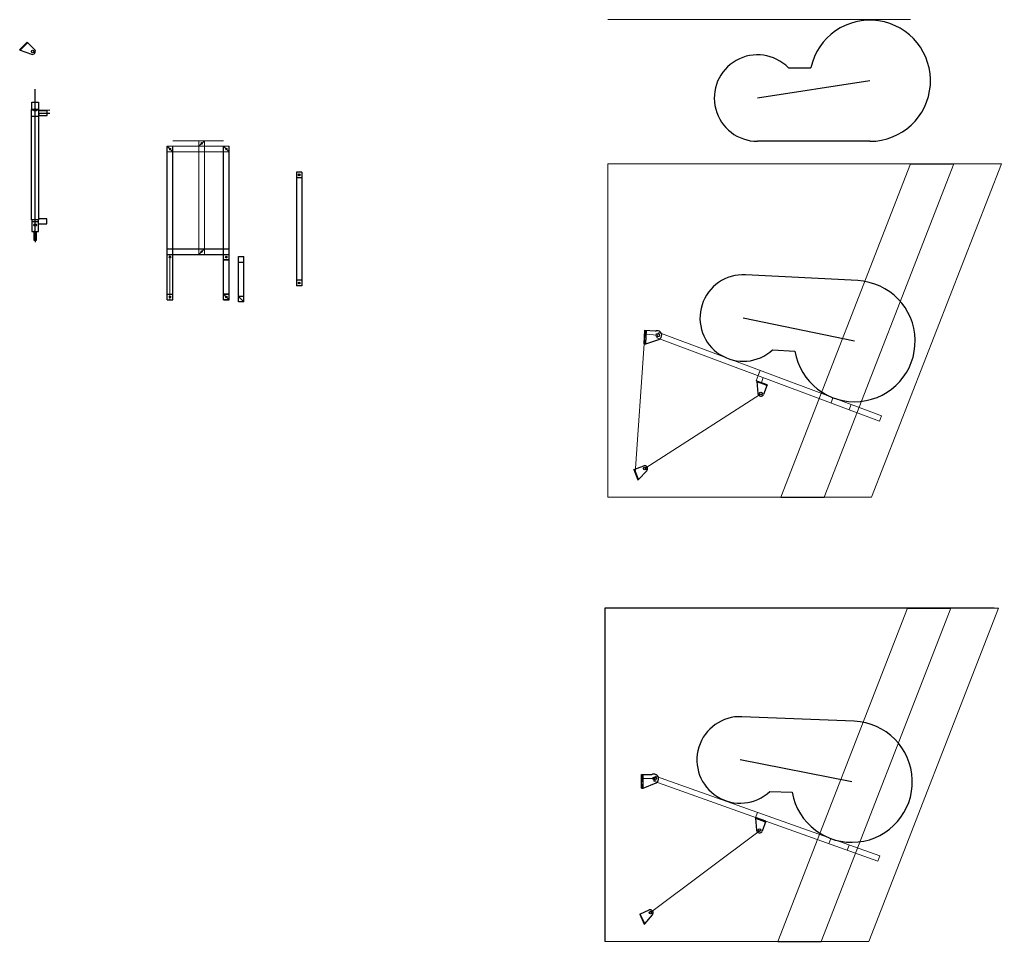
# Model space of a CAD drawing. Header units: millimetres. Extents: x -15418 to 43885, y -27590 to 23052.
# Drawn here: x -12761 to -10491, y -171 to 1960 of the extents above; entities that cross this region are included whole.
import ezdxf

# ---------------------------------------------------------------- set-up
doc = ezdxf.new("R2010")
doc.units = ezdxf.units.MM
doc.header["$LTSCALE"] = 0.5
doc.layers.get('0').update_dxf_attribs({"lineweight": 5})
for name, color, linetype in [('Layer1', 1, 'Continuous'), ('Layer2', 2, 'Continuous'), ('Layer3', 9, 'Continuous')]:
    doc.layers.add(name, color=color, linetype=linetype)
doc.layers.add('Layer5', color=51, linetype='Continuous', lineweight=5)
doc.layers.add('Layer9', color=3, linetype='Continuous', lineweight=5)

msp = doc.modelspace()

# ---------------------------------------------------------------- hatches: boundary and pattern name
at = {"layer": 'Layer1', "true_color": 0xf8d731, "transparency": 33554661}
h = msp.add_hatch(dxfattribs=at)
h.set_pattern_fill('ANSI31', color=40, scale=0.52, angle=45)
h.set_pattern_definition([(90, (-19670.0694, -25742.1475), (-1.651, 1e-16), [])])
h.paths.add_polyline_path([(-12758.7748, 1892.3805), (-12757.7142, 1891.3198), (-12754.8857, 1894.1482), (-12755.9464, 1895.2089)])
h.paths.add_polyline_path([(-12743.5155, 1905.5185), (-12744.5761, 1906.5792), (-12747.4046, 1903.7507), (-12746.3439, 1902.6901)])
h = msp.add_hatch(dxfattribs=at)
h.set_pattern_fill('ANSI31', color=40, scale=0.52, angle=-19.6698254)
h.set_pattern_definition([(25.3301746, (-38987.9801, -4452.258), (-0.70635383, 1.4922685), [])])
h.paths.add_polyline_path([(-11053.4224, 1123.9064), (-11053.9273, 1122.4939), (-11050.1607, 1121.1475), (-11049.6558, 1122.56)])
h.paths.add_polyline_path([(-11035.019, 1115.735), (-11034.5141, 1117.1475), (-11038.2807, 1118.4939), (-11038.7856, 1117.0814)])
h = msp.add_hatch(dxfattribs=at)
h.set_pattern_fill('ANSI31', color=40, scale=0.52, angle=-249.3653119)
h.set_pattern_definition([(155.634688, (10989.8025, -16797.3888), (-0.68112501, -1.50395137), [])])
h.paths.add_polyline_path([(-11332.142, 899.0491), (-11330.7383, 899.5778), (-11332.1479, 903.3211), (-11333.5517, 902.7925)])
h.paths.add_polyline_path([(-11337.8146, 918.3695), (-11339.2184, 917.8409), (-11337.8088, 914.0976), (-11336.405, 914.6262)])
h = msp.add_hatch(dxfattribs=at)
h.set_pattern_fill('ANSI31', color=40, scale=0.52, angle=-19.857395)
h.set_pattern_definition([(25.142605, (-39009.1695, -5369.8984), (-0.7014648, 1.49457289), [])])
h.paths.add_polyline_path([(-11056.5067, 114.7867), (-11057.0163, 113.3758), (-11053.2541, 112.0171), (-11052.7446, 113.4279)])
h.paths.add_polyline_path([(-11038.1302, 106.5551), (-11037.6207, 107.9659), (-11041.3829, 109.3246), (-11041.8924, 107.9138)])
h = msp.add_hatch(dxfattribs=at)
h.set_pattern_fill('ANSI31', color=40, scale=0.52, angle=-245.6211855)
h.set_pattern_definition([(159.3788145, (12112.3625, -16329.5648), (-0.58146196, -1.5452194), [])])
h.paths.add_polyline_path([(-11317.5308, -128.5393), (-11316.1645, -127.9201), (-11317.8156, -124.2768), (-11319.1819, -124.8959)])
h.paths.add_polyline_path([(-11324.4529, -109.6305), (-11325.8192, -110.2497), (-11324.1681, -113.893), (-11322.8018, -113.2739)])
at = {"layer": 'Layer2', "transparency": 33554661}
h = msp.add_hatch(dxfattribs=at)
h.set_pattern_fill('ANSI31', color=256, scale=0.19, angle=-94.0218683)
h.set_pattern_definition([(310.9781317, (-24273.2605, 26582.4427), (0.455429575, 0.395593812), [])])
h.paths.add_polyline_path([(-11316.0575, 1219.3693), (-11312.3841, 1219.1487), (-11312.7438, 1213.1595), (-11316.4172, 1213.3801)])
h.paths.add_polyline_path([(-11311.5222, 1233.5029), (-11315.1956, 1233.7234), (-11315.0205, 1236.6382), (-11314.8359, 1239.7127), (-11311.1625, 1239.4921)])
h = msp.add_hatch(dxfattribs=at)
h.set_pattern_fill('ANSI31', color=256, scale=0.19, angle=-90.2777419)
h.set_pattern_definition([(314.722258, (-25908.17505, 24654.9704), (0.428624911, 0.424489397), [])])
h.paths.add_polyline_path([(-11322.3978, 192.1475), (-11318.7178, 192.1673), (-11318.6856, 186.1674), (-11322.3656, 186.1476)])
h.paths.add_polyline_path([(-11318.7951, 206.5471), (-11322.475, 206.5273), (-11322.4907, 209.4473), (-11322.5072, 212.5272), (-11318.8273, 212.547)])

# ---------------------------------------------------------------- linework, layer by layer
at = {"transparency": 33554661}
for p, q in [((-11284.9948, 1230.828), (-11315.2417, 1232.9546)), ((-11282.7716, 1236.7761), (-11287.218, 1224.8799)), ((-10767.5817, 1044.2161), (-11282.7716, 1236.7761)), ((-11316.5802, 1210.665), (-11337.6214, 911.4038)), ((-11287.218, 1224.8799), (-10772.0281, 1032.3199)), ((-11048.5944, 1149.2488), (-11053.0408, 1137.3526)), ((-11049.7617, 1146.1794), (-11051.9118, 1140.2044)), ((-11315.0703, 922.3639), (-11047.7119, 1094.5367)), ((-10884.4332, 1074.333), (-10879.9868, 1086.2292)), ((-10842.2813, 1058.578), (-10837.8349, 1070.4743)), ((-10772.0281, 1032.3199), (-10767.5817, 1044.2161)), ((-11292.1497, 205.6102), (-11322.4709, 205.7571)), ((-11290.0159, 211.5909), (-11294.2834, 199.6294)), ((-10771.9974, 26.7752), (-11290.0159, 211.5909)), ((-11294.2834, 199.6294), (-10776.2649, 14.8137)), ((-11054.5529, 127.5838), (-11058.8205, 115.6223)), ((-11056.6867, 121.603), (-11058.8205, 115.6223)), ((-11302.1391, -104.0773), (-11047.2961, 86.1306)), ((-10889.2872, 55.1371), (-10885.0196, 67.0987)), ((-10846.9038, 40.0159), (-10842.6363, 51.9774)), ((-10776.2649, 14.8137), (-10771.9974, 26.7752))]:
    msp.add_line(p, q, dxfattribs=at)
at = {"layer": 'Layer1', "transparency": 33554661}
for p, q in [((-12742.8366, 1908.3186), (-12760.5143, 1890.641)), ((-12759.4537, 1889.5803), (-12741.776, 1907.258)), ((-12742.8366, 1908.3186), (-12725.7812, 1891.2632)), ((-12760.5143, 1890.641), (-12759.4537, 1889.5803)), ((-12759.4537, 1889.5803), (-12733.4493, 1880.2902)), ((-12758.7748, 1892.3805), (-12757.7142, 1891.3198)), ((-12757.3606, 1893.7947), (-12756.3, 1892.734)), ((-12755.9464, 1895.2089), (-12754.8857, 1894.1482)), ((-12747.4046, 1903.7507), (-12746.3439, 1902.6901)), ((-12744.5761, 1906.5792), (-12743.5155, 1905.5185)), ((-12726.0075, 1882.1274), (-12726.4176, 1881.7173)), ((-10983.0685, 1848.9513), (-10931.2307, 1848.9513)), ((-10794.4828, 1818.9513), (-11054.4828, 1778.9513)), ((-12724.564, 1749.4039), (-12724.564, 1799.4039)), ((-12734.17, 1751.4457), (-12690.814, 1751.3139)), ((-12724.564, 1709.4039), (-12724.564, 1749.4039)), ((-12715.814, 1744.3139), (-12690.814, 1744.3139)), ((-12724.564, 1470.4039), (-12724.564, 1709.4039)), ((-10794.4828, 1678.9513), (-11054.4828, 1678.9513)), ((-10700.6212, 1626.6357), (-10600.6212, 1626.6357)), ((-12724.564, 1470.4039), (-12724.564, 1485.4039)), ((-12724.564, 1470.4039), (-12724.564, 1485.4039)), ((-12724.564, 1470.4039), (-12724.564, 1482.4039)), ((-12724.564, 1470.4039), (-12724.564, 1445.4039)), ((-10822.6442, 1356.787), (-11082.2941, 1370.2755)), ((-10829.9073, 1216.9755), (-11087.482, 1270.4102)), ((-11316.5802, 1210.665), (-11314.6621, 1242.6065)), ((-11315.6212, 1226.6357), (-11311.9478, 1226.4152)), ((-11315.0205, 1236.6382), (-11315.5001, 1228.6526)), ((-11315.1956, 1233.7234), (-11311.5222, 1233.5029)), ((-11314.8359, 1239.7127), (-11311.1625, 1239.4921)), ((-11314.6621, 1242.6065), (-11291.1046, 1241.1919)), ((-11312.9028, 1210.5119), (-11310.9888, 1242.3859)), ((-11291.1046, 1241.1919), (-11289.1082, 1241.072)), ((-11284.3967, 1240.7891), (-11289.1082, 1241.072)), ((-11316.5802, 1210.665), (-11312.9028, 1210.5119)), ((-11316.4172, 1213.3801), (-11312.7438, 1213.1595)), ((-11316.0575, 1219.3693), (-11312.3841, 1219.1487)), ((-11312.9028, 1210.5119), (-11282.2221, 1221.0275)), ((-11019.7954, 1196.7995), (-10968.0274, 1194.1102)), ((-11055.7388, 1124.7344), (-11056.2437, 1123.322)), ((-11056.2437, 1123.322), (-11053.5151, 1095.8431)), ((-11056.2437, 1123.322), (-11032.7025, 1114.907)), ((-11032.1976, 1116.3194), (-11055.7388, 1124.7344)), ((-11053.4224, 1123.9064), (-11053.9273, 1122.4939)), ((-11051.5391, 1123.2332), (-11052.044, 1121.8207)), ((-11049.6558, 1122.56), (-11050.1607, 1121.1475)), ((-11032.1976, 1116.3194), (-11040.3164, 1093.6069)), ((-11038.2807, 1118.4939), (-11038.7856, 1117.0814)), ((-11034.5141, 1117.1475), (-11035.019, 1115.735)), ((-11340.0853, 920.1431), (-11317.5127, 928.6432)), ((-11340.0853, 920.1431), (-11331.2751, 896.747)), ((-11339.2184, 917.8409), (-11337.8146, 918.3695)), ((-11329.8713, 897.2756), (-11338.6815, 920.6717)), ((-11337.8088, 914.0976), (-11336.405, 914.6262)), ((-11329.8713, 897.2756), (-11310.6805, 917.1312)), ((-11309.2839, 924.6681), (-11309.0795, 924.1253)), ((-11333.5517, 902.7925), (-11332.1479, 903.3211)), ((-11332.8469, 900.9208), (-11331.4431, 901.4494)), ((-11332.142, 899.0491), (-11330.7383, 899.5778)), ((-11331.2751, 896.747), (-11329.8713, 897.2756)), ((-11000.6212, 856.6357), (-10900.6212, 856.6357)), ((-10507.4369, 599.427), (-11407.4369, 599.427)), ((-11407.4369, 599.427), (-11407.4369, -170.573)), ((-10707.4369, 599.427), (-10607.4369, 599.427)), ((-10830.7623, 338.292), (-11090.5489, 348.8224)), ((-10836.4325, 198.4069), (-11094.5991, 248.9044)), ((-11322.5228, 215.4263), (-11298.9231, 215.553)), ((-11322.351, 183.4277), (-11322.5228, 215.4263)), ((-11322.5072, 212.5272), (-11318.8273, 212.547)), ((-11322.4907, 209.4473), (-11322.4477, 201.4474)), ((-11322.475, 206.5273), (-11318.7951, 206.5471)), ((-11318.6714, 183.515), (-11318.8429, 215.446)), ((-11298.9231, 215.553), (-11296.9232, 215.5637)), ((-11292.2032, 215.5891), (-11296.9232, 215.5637)), ((-11322.4369, 199.427), (-11318.7569, 199.4467)), ((-11322.3978, 192.1475), (-11318.7178, 192.1673)), ((-11322.3656, 186.1476), (-11318.6856, 186.1674)), ((-11322.351, 183.4277), (-11318.6714, 183.515)), ((-11318.6714, 183.515), (-11288.7428, 196.0117)), ((-11026.0785, 176.0695), (-10974.2833, 173.97)), ((-11058.8205, 115.6223), (-11059.33, 114.2115)), ((-11059.33, 114.2115), (-11056.6914, 86.7238)), ((-11059.33, 114.2115), (-11035.8165, 105.7195)), ((-11035.307, 107.1303), (-11058.8205, 115.6223)), ((-11056.5067, 114.7867), (-11057.0163, 113.3758)), ((-11054.6257, 114.1073), (-11055.1352, 112.6965)), ((-11052.7446, 113.4279), (-11053.2541, 112.0171)), ((-11035.307, 107.1303), (-11043.5, 84.4444)), ((-11041.3829, 109.3246), (-11041.8924, 107.9138)), ((-11037.6207, 107.9659), (-11038.1302, 106.5551)), ((-11051.8664, 80.7677), (-11052.4119, 80.9647)), ((-11326.8346, -108.009), (-11304.8652, -98.0531)), ((-11326.8346, -108.009), (-11316.5154, -130.7799)), ((-11325.8192, -110.2497), (-11324.4529, -109.6305)), ((-11315.1491, -130.1608), (-11325.4683, -107.3899)), ((-11324.1681, -113.893), (-11322.8018, -113.2739)), ((-11315.1491, -130.1608), (-11297.2958, -109.0944)), ((-11296.3944, -101.4824), (-11296.155, -102.0107)), ((-11319.1819, -124.8959), (-11317.8156, -124.2768)), ((-11318.3563, -126.7176), (-11316.9901, -126.0984)), ((-11317.5308, -128.5393), (-11316.1645, -127.9201)), ((-11316.5154, -130.7799), (-11315.1491, -130.1608)), ((-11007.4369, -170.573), (-10907.4369, -170.573))]:
    msp.add_line(p, q, dxfattribs=at)
at = {"layer": 'Layer1'}
for p, q in [((-12419.279, 1312.6379), (-12419.279, 1667.6379)), ((-12406.579, 1312.6379), (-12406.579, 1667.6379)), ((-12288.979, 1312.6379), (-12288.979, 1667.6379)), ((-12276.279, 1312.6379), (-12276.279, 1667.6379)), ((-12120.4065, 1607.7346), (-12120.4065, 1344.9346)), ((-12107.7065, 1607.7346), (-12120.4065, 1607.7346)), ((-12120.4065, 1595.0346), (-12107.7065, 1595.0346)), ((-12112.0565, 1601.3846), (-12116.0565, 1601.3846)), ((-12114.0565, 1599.3846), (-12114.0565, 1603.3846)), ((-12107.7065, 1607.7346), (-12107.7065, 1344.9346)), ((-12419.279, 1430.2379), (-12276.279, 1430.2379)), ((-12419.279, 1417.5379), (-12276.279, 1417.5379)), ((-12410.929, 1411.1879), (-12414.929, 1411.1879)), ((-12412.929, 1409.1879), (-12412.929, 1413.1879)), ((-12280.629, 1411.1879), (-12284.629, 1411.1879)), ((-12282.629, 1409.1879), (-12282.629, 1413.1879)), ((-12254.4947, 1412.4921), (-12241.7947, 1412.4921)), ((-12276.279, 1404.8379), (-12288.979, 1404.8379)), ((-12288.979, 1404.8379), (-12276.279, 1404.8379)), ((-12254.4947, 1399.7921), (-12241.7947, 1399.7921)), ((-12107.7065, 1357.6346), (-12120.4065, 1357.6346)), ((-12107.7065, 1344.9346), (-12120.4065, 1344.9346)), ((-12112.0565, 1351.2846), (-12116.0565, 1351.2846)), ((-12114.0565, 1349.2846), (-12114.0565, 1353.2846)), ((-12419.279, 1325.4379), (-12406.579, 1325.4379)), ((-12410.929, 1319.0879), (-12414.929, 1319.0879)), ((-12412.929, 1317.0879), (-12412.929, 1321.0879)), ((-12288.979, 1325.4379), (-12276.279, 1325.4379)), ((-12276.279, 1325.4379), (-12288.979, 1325.4379)), ((-12280.629, 1319.0879), (-12284.629, 1319.0879)), ((-12282.629, 1317.0879), (-12282.629, 1321.0879)), ((-12241.7947, 1320.3921), (-12254.4947, 1320.3921)), ((-12419.279, 1312.6379), (-12406.579, 1312.6379)), ((-12276.279, 1312.7379), (-12288.979, 1312.7379)), ((-12288.979, 1312.6379), (-12276.279, 1312.6379)), ((-12241.7947, 1307.6921), (-12254.4947, 1307.6921))]:
    msp.add_line(p, q, dxfattribs=at)
at = {"layer": 'Layer1', "transparency": 33554661}
for centre, radius in [((-12730.4623, 1886.5822), 3), ((-12724.564, 1751.4165), 3), ((-12724.564, 1485.4039), 3), ((-11284.9948, 1230.828), 4), ((-11046.5501, 1095.8352), 3), ((-11315.1798, 922.4479), 3), ((-11292.1497, 205.6102), 4), ((-11049.7264, 86.6931), 3), ((-11302.1327, -104.0828), 3)]:
    msp.add_circle(centre, radius, dxfattribs=at)
at = {"layer": 'Layer1'}
for centre in [(-12114.0565, 1601.3846), (-12412.929, 1411.1879), (-12282.629, 1411.1879), (-12114.0565, 1351.2846), (-12412.929, 1319.0879), (-12282.629, 1319.0879)]:
    msp.add_circle(centre, 2, dxfattribs=at)
at = {"layer": 'Layer1', "transparency": 33554661}
for centre, radius, start, end in [((-10794.4828, 1818.9513), 140, 270, 167.6263749), ((-12731.1148, 1886.8246), 6.9389, 250.3405781, 39.7671247), ((-11054.4828, 1778.9513), 100, 44.427004, 270), ((-11087.482, 1270.4102), 100, 87.0262222, 312.5992182), ((-10829.9073, 1216.9755), 140, 189.3998474, 87.0262222), ((-11286.2052, 1230.5896), 10.3586, 292.6143537, 79.9450222), ((-11046.6102, 1096.5287), 6.9389, 185.6707528, 335.0972993), ((-11315.6698, 921.9535), 6.9389, 315.9752663, 105.4018129), ((-11094.5991, 248.9044), 100, 87.6788078, 313.2518038), ((-10836.4325, 198.4069), 140, 190.0524329, 87.6788078), ((-11293.3419, 205.2933), 10.3586, 296.3584801, 83.6891486), ((-11049.7842, 87.3868), 6.9389, 185.4831831, 334.9097297), ((-11302.5894, -104.6082), 6.9389, 319.7193927, 109.1459393)]:
    msp.add_arc(centre, radius, start, end, dxfattribs=at)
at = {"layer": 'Layer2', "transparency": 33554661}
for p, q in [((-12733.314, 1746.4039), (-12733.314, 1752.2239)), ((-12715.7307, 1752.2239), (-12733.1453, 1752.2239)), ((-12732.188, 1752.2239), (-12732.188, 1769.2239)), ((-12732.188, 1769.2239), (-12716.688, 1769.2239)), ((-12724.438, 1752.2239), (-12732.188, 1752.2239)), ((-12716.688, 1769.2239), (-12716.688, 1752.2239)), ((-12715.814, 1736.4039), (-12715.814, 1752.2239)), ((-12715.814, 1744.3139), (-12715.814, 1750.1639)), ((-12715.814, 1750.1639), (-12696.814, 1750.1639)), ((-12696.814, 1738.4639), (-12696.814, 1750.1639)), ((-12733.314, 1736.5536), (-12733.314, 1746.4039)), ((-12733.314, 1497.4039), (-12733.314, 1736.5536)), ((-12715.814, 1736.4039), (-12733.314, 1736.4039)), ((-12715.814, 1744.3139), (-12715.814, 1738.4639)), ((-12715.814, 1738.4639), (-12696.814, 1738.4639)), ((-12715.814, 1497.4039), (-12715.814, 1736.4039)), ((-12697.764, 1500.1039), (-12715.814, 1500.1039)), ((-12697.764, 1488.4039), (-12697.764, 1500.1039)), ((-12715.814, 1497.4039), (-12733.314, 1497.4039)), ((-12724.564, 1497.4039), (-12732.364, 1497.4039)), ((-12732.364, 1497.4039), (-12732.364, 1470.4039)), ((-12732.188, 1493.6239), (-12716.688, 1493.6239)), ((-12716.764, 1470.4039), (-12716.764, 1497.4039)), ((-12716.764, 1470.4039), (-12716.764, 1488.4039)), ((-12716.764, 1488.4039), (-12697.764, 1488.4039)), ((-12732.364, 1470.4039), (-12716.764, 1470.4039)), ((-12724.564, 1470.4039), (-12727.364, 1470.4039)), ((-12727.364, 1470.4039), (-12727.364, 1450.4039)), ((-12721.764, 1470.4039), (-12721.764, 1470.4039)), ((-12721.764, 1450.4039), (-12721.764, 1470.4039)), ((-12727.364, 1450.4039), (-12721.764, 1450.4039))]:
    msp.add_line(p, q, dxfattribs=at)
at = {"layer": 'Layer3'}
for p, q in [((-12288.979, 1312.7379), (-12288.979, 1417.5379)), ((-12276.279, 1312.7379), (-12276.279, 1417.5379)), ((-12254.4947, 1307.6921), (-12254.4947, 1412.4921)), ((-12241.7947, 1307.6921), (-12241.7947, 1412.4921))]:
    msp.add_line(p, q, dxfattribs=at)
at = {"layer": 'Layer5'}
for p, q in [((-12406.579, 1680.3379), (-12288.979, 1680.3379)), ((-12345.9858, 1680.3379), (-12345.9858, 1417.5379)), ((-12345.9858, 1667.6379), (-12333.2858, 1680.3379)), ((-12333.2858, 1680.3379), (-12333.2858, 1417.5379)), ((-12406.579, 1667.6379), (-12419.279, 1667.6379)), ((-12406.579, 1654.9379), (-12419.279, 1667.6379)), ((-12406.579, 1667.6379), (-12288.979, 1667.6379)), ((-12276.279, 1667.6379), (-12288.979, 1667.6379)), ((-12276.279, 1654.9379), (-12288.979, 1667.6379)), ((-12276.279, 1654.9379), (-12419.279, 1654.9379)), ((-12276.279, 1654.9379), (-12276.279, 1654.9379)), ((-12345.9858, 1417.5379), (-12333.2858, 1430.2379)), ((-12412.929, 1312.6379), (-12412.929, 1417.6379)), ((-12276.279, 1312.7379), (-12288.979, 1325.4379)), ((-12241.7947, 1307.6921), (-12254.4947, 1320.3921))]:
    msp.add_line(p, q, dxfattribs=at)
for centre in [(-12412.929, 1661.2879), (-12339.6358, 1673.9879), (-12282.629, 1661.2879), (-12339.6358, 1423.8879)]:
    msp.add_circle(centre, 2, dxfattribs=at)
at = {"layer": 'Layer9', "transparency": 33554661}
for p, q in [((-11400.6212, 1960.2147), (-10700.6212, 1960.2147)), ((-11400.6212, 1626.6357), (-10700.6212, 1626.6357)), ((-11400.6212, 1626.6357), (-11400.6212, 856.6357)), ((-11000.6212, 856.6357), (-10700.6212, 1626.6357)), ((-10900.6212, 856.6357), (-10600.6212, 1626.6357)), ((-10790.6212, 856.6357), (-10490.6212, 1626.6357)), ((-10600.6212, 1626.6357), (-10490.6212, 1626.6357)), ((-11053.0408, 1137.3526), (-11057.4872, 1125.4564)), ((-11057.4872, 1125.4564), (-11045.591, 1121.01)), ((-11045.591, 1121.01), (-11041.2775, 1132.9551)), ((-11400.6212, 856.6357), (-11000.6212, 856.6357)), ((-10900.6212, 856.6357), (-10790.6212, 856.6357)), ((-11407.4369, 599.427), (-10707.4369, 599.427)), ((-11407.4369, 599.427), (-11407.4369, -170.573)), ((-11007.4369, -170.573), (-10707.4369, 599.427)), ((-10907.4369, -170.573), (-10607.4369, 599.427)), ((-10797.4369, -170.573), (-10497.4369, 599.427)), ((-10607.4369, 599.427), (-10497.4369, 599.427)), ((-11407.4369, -170.573), (-11007.4369, -170.573)), ((-10907.4369, -170.573), (-10797.4369, -170.573))]:
    msp.add_line(p, q, dxfattribs=at)

doc.saveas('drawing.dxf')
